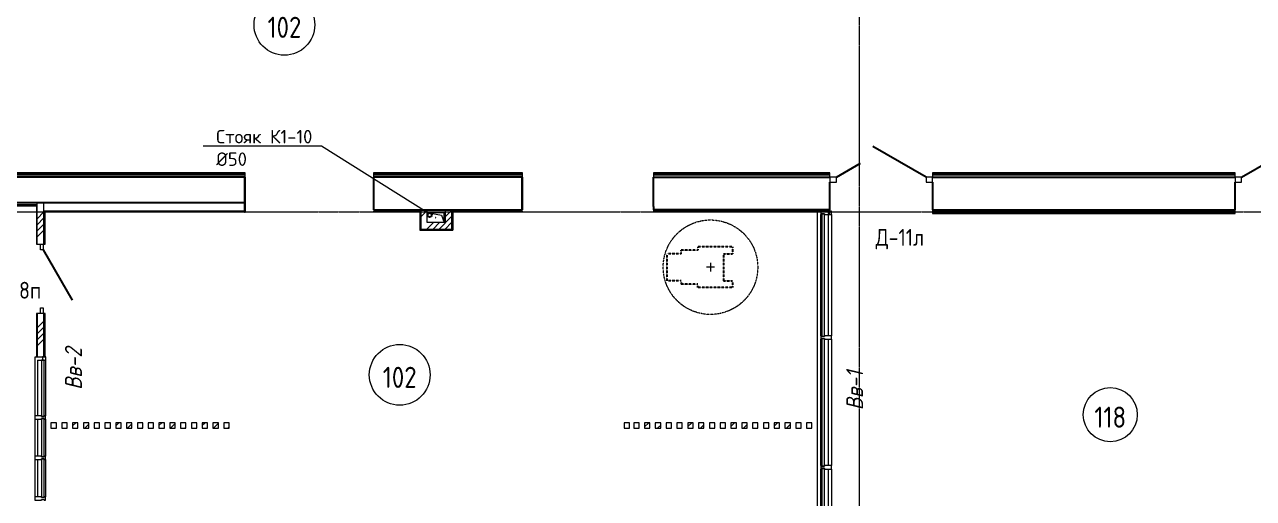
# Model space of a CAD drawing. Header units: millimetres. Extents: x -10178924 to 11692288, y -947381 to 58396.
# Drawn here: x 18186 to 36385, y -87819 to -80801 of the extents above; entities that cross this region are included whole.
import ezdxf
from ezdxf import colors
from ezdxf.entities.mleader import LeaderData, LeaderLine
from ezdxf.math import Vec2, Vec3

# ---------------------------------------------------------------- set-up
doc = ezdxf.new("R2010")
doc.units = ezdxf.units.MM
doc.linetypes.add('200_ШТРИХ__ш1_п0_6_', pattern=[1.6, 1, -0.6])
doc.linetypes.add('ADSK_Линия сетки', pattern=[25, 20, -2.5, 0, -2.5])
for name, color, linetype, lineweight in [('!К1', 32, 'Continuous', 30), ('Аннотация', 7, 'Continuous', 18), ('Витраж', 7, 'Continuous', 9), ('Выноски ВК', 7, 'Continuous', 0), ('Двери', 7, 'Continuous', 9), ('Марки', 7, 'Continuous', 20), ('Марки дверей', 7, 'Continuous', 20), ('Мебель', 7, 'Continuous', 18), ('Обобщенные модели', 7, 'Continuous', 18), ('Ограждение', 7, 'Continuous', 9), ('Оси', 253, 'Continuous', 9), ('Панели витража', 7, 'Continuous', 9), ('Перекрытие', 7, 'Continuous', 18), ('Стены внутренние', 7, 'Continuous', 18), ('Стены несущие', 7, 'Continuous', 30), ('Стены отделка', 7, 'Continuous', 30), ('Стены штриховка', 7, 'Continuous', 9), ('ШТРИХОВКА', 252, 'Continuous', 15)]:
    doc.layers.add(name, color=color, linetype=linetype, lineweight=lineweight)
doc.layers.add('Линии', color=7, linetype='Continuous', lineweight=9, true_color=0x00a600)
doc.styles.add('GOST Common', font='GOST_Common.ttf', dxfattribs={"width": 0.9, "height": 350})
doc.styles.add('GOST Common_2', font='GOST_Common.ttf', dxfattribs={"width": 0.9, "height": 250})
doc.styles.add('GOST Common_B_I', font='', dxfattribs={"width": 0.9, "height": 250})
doc.styles.add('PDF ISOCPEUR', font='isocpeur.ttf')
doc.styles.get('GOST Common_B_I').set_extended_font_data('GOST Common', italic=True, bold=True)
pattern_1 = [(45, (-32053.86, -66750), (-269.4077, 269.4077), []), (45, (-31964.06, -66750), (-269.4077, 269.4077), []), (45, (-31874.26, -66750), (-269.4077, 269.4077), []), (45, (-31784.46, -66750), (-269.4077, 269.4077), [])]
pattern_2 = [(0, (0, -66749.99), (406.4, 101.6), [33.528, -271.272, 33.528, -271.272, -1625.6]), (0, (0, -66749.99), (406.4, 101.6), [-609.6, 33.528, -576.072, 33.528, -271.272, -711.2]), (0, (0, -66749.99), (406.4, 101.6), [-1524, 33.528, -169.672, 33.528, -474.472]), (120, (152.4, -66699.19), (-291.18818, 301.15272), [33.528, -271.272, 33.528, -271.272, -1625.6]), (120, (152.4, -66699.19), (-291.18818, 301.15272), [-609.6, 33.528, -576.072, 33.528, -271.272, -711.2]), (120, (152.4, -66699.19), (-291.18818, 301.15272), [-1524, 33.528, -169.672, 33.528, -474.472]), (240, (203.2, -66495.99), (-115.21182, -402.75272), [33.528, -271.272, 33.528, -271.272, -1625.6]), (240, (203.2, -66495.99), (-115.21182, -402.75272), [-609.6, 33.528, -576.072, 33.528, -271.272, -711.2]), (240, (203.2, -66495.99), (-115.21182, -402.75272), [-1524, 33.528, -169.672, 33.528, -474.472])]

# ---------------------------------------------------------------- blocks, each defined once
blk = doc.blocks.new('оси')
at = {"layer": 'Оси', "linetype": 'ADSK_Линия сетки'}
for p, q in [((37050, -2196), (37050, 46378)), ((-3614, 10450), (62615, 10450))]:
    blk.add_line(p, q, dxfattribs=at)
blk = doc.blocks.new('АС_Дверь_Однопольная_Алюминиевая - 1030х2200 алюм ост с мат_плёнкой Д18п-6540827-План 1-го этажа')
at = {"layer": 'Двери'}
for p, q in [((-390, -5), (-303, -5)), ((-390, -45), (-390, -5)), ((-303, -45), (-390, -45)), ((-303, -5), (-303, -45)), ((553, -5), (640, -5)), ((553, -45), (553, -5)), ((640, -45), (553, -45)), ((640, -5), (640, -45))]:
    blk.add_line(p, q, dxfattribs=at)
at = {"layer": 'Двери', "lineweight": 30}
blk.add_line((553, -45), (-188, -473), dxfattribs=at)
blk = doc.blocks.new('Дверь-Alumark_двупольная с глухим окном_S70 - 1600х2100 алюм ост Д-20л-5430551-План 1-го этажа')
at = {"layer": 'Двери', "lineweight": 30}
for p, q in [((830, 240), (38, 697)), ((-580, 240), (-151, 487))]:
    blk.add_line(p, q, dxfattribs=at)
at = {"layer": 'Двери'}
for p, q in [((-675, 240), (-675, 170)), ((-580, 240), (-675, 240)), ((-580, 170), (-580, 240)), ((830, 240), (830, 170)), ((925, 240), (830, 240)), ((925, 170), (925, 240)), ((-675, 170), (-580, 170)), ((830, 170), (925, 170))]:
    blk.add_line(p, q, dxfattribs=at)
blk = doc.blocks.new('Дверь-Alumark_двупольная с глухим окном_S70 - 1520х2200 алюм ост Д-11л-3421825-План 1-го этажа')
at = {"layer": 'Двери', "lineweight": 30}
for p, q in [((790, 240), (-2, 697)), ((-540, 240), (-181, 447))]:
    blk.add_line(p, q, dxfattribs=at)
at = {"layer": 'Двери'}
for p, q in [((-635, 240), (-635, 170)), ((-540, 240), (-635, 240)), ((-540, 170), (-540, 240)), ((790, 240), (790, 170)), ((885, 240), (790, 240)), ((885, 170), (885, 240)), ((-635, 170), (-540, 170)), ((790, 170), (885, 170))]:
    blk.add_line(p, q, dxfattribs=at)
blk = doc.blocks.new('Системная панель - Стекло - 40мм-6487991-План 1-го этажа')
at = {"layer": 'Панели витража', "lineweight": 18}
for p, q in [((907.5, 40), (-907.5, 40)), ((-907.5, 40), (-907.5, 0)), ((-907.5, 0), (907.5, 0)), ((907.5, 0), (907.5, 40))]:
    blk.add_line(p, q, dxfattribs=at)
blk = doc.blocks.new('Системная панель - Стекло - 40мм-6487996-План 1-го этажа')
at = {"layer": 'Панели витража', "lineweight": 18}
for p, q in [((947.5, 40), (-947.5, 40)), ((-947.5, 40), (-947.5, 0)), ((-947.5, 0), (947.5, 0)), ((947.5, 0), (947.5, 40))]:
    blk.add_line(p, q, dxfattribs=at)
blk = doc.blocks.new('Прямоугольный импост - Импост структурный с накладкой - 100мм-6487985-План 1-го этажа')
at = {"layer": 'Витраж'}
for p, q in [((29977, 6459), (29977, 8254)), ((30094, 6459), (30094, 8254))]:
    blk.add_line(p, q, dxfattribs=at)
blk = doc.blocks.new('Прямоугольный импост - Импост структурный с накладкой - 100мм-6487995-План 1-го этажа')
at = {"layer": 'Витраж'}
for p, q in [((29977, 4534), (29977, 6409)), ((30094, 4534), (30094, 6409))]:
    blk.add_line(p, q, dxfattribs=at)
blk = doc.blocks.new('Прямоугольный импост - Импост структурный с накладкой - 160мм-687480-План 1-го этажа')
at = {"layer": 'Витраж', "lineweight": 18}
for p, q in [((0, 17), (-50, 17)), ((-50, 17), (-50, 0)), ((-50, 0), (-40, 0)), ((-40, 0), (-40, -40)), ((-10, -40), (-10, 0)), ((-10, 0), (0, 0)), ((0, 0), (0, 17)), ((-40, -40), (-50, -40)), ((-50, -40), (-50, -140)), ((-50, -140), (0, -140)), ((0, -40), (-10, -40)), ((0, -140), (0, -40))]:
    blk.add_line(p, q, dxfattribs=at)
blk = doc.blocks.new('Прямоугольный импост - Импост структурный с накладкой - 160мм-687471-План 1-го этажа')
at = {"layer": 'Витраж', "lineweight": 18}
for p, q in [((-25, 0), (-25, 17)), ((-25, 17), (25, 17)), ((-15, 0), (-25, 0)), ((-15, -40), (-15, 0)), ((25, 0), (15, 0)), ((15, 0), (15, -40)), ((25, 17), (25, 0)), ((-25, -140), (-25, -40)), ((-25, -40), (-15, -40)), ((25, -140), (-25, -140)), ((15, -40), (25, -40)), ((25, -40), (25, -140))]:
    blk.add_line(p, q, dxfattribs=at)
blk = doc.blocks.new('Ограждение_куообразное - Ограждение_куообразное-1750661-План 1-го этажа')
at = {"layer": 'Ограждение'}
h = blk.add_hatch(dxfattribs=at)
h.set_pattern_fill('FP_23', color=256, style=0, pattern_type=2)
h.set_pattern_definition([(45, (0, 0), (-106.066, 106.066), [])])
h.paths.add_polyline_path([(18576, 5090), (18656, 5090), (18656, 5170), (18576, 5170)])
h.paths.add_polyline_path([(28247, 5090), (28247, 5170), (28167, 5170), (28167, 5090)])
h.paths.add_polyline_path([(19056, 5090), (19136, 5090), (19136, 5170), (19056, 5170)])
h.paths.add_polyline_path([(19536, 5090), (19616, 5090), (19616, 5170), (19536, 5170)])
h.paths.add_polyline_path([(28727, 5090), (28727, 5170), (28647, 5170), (28647, 5090)])
h.paths.add_polyline_path([(18816, 5090), (18816, 5170), (18736, 5170), (18736, 5090)])
h.paths.add_polyline_path([(28842, 5090), (28887, 5090), (28887, 5170), (28807, 5170), (28807, 5090)])
h.paths.add_polyline_path([(28407, 5090), (28407, 5170), (28327, 5170), (28327, 5090)])
h.paths.add_polyline_path([(18976, 5090), (18976, 5170), (18896, 5170), (18896, 5090)])
h.paths.add_polyline_path([(19376, 5090), (19456, 5090), (19456, 5170), (19376, 5170)])
h.paths.add_polyline_path([(28567, 5090), (28567, 5170), (28487, 5170), (28487, 5090)])
h.paths.add_polyline_path([(29447, 5090), (29527, 5090), (29527, 5170), (29447, 5170)])
h.paths.add_polyline_path([(19216, 5090), (19296, 5090), (19296, 5170), (19216, 5170)])
h.paths.add_polyline_path([(29607, 5090), (29687, 5090), (29687, 5170), (29607, 5170)])
h.paths.add_polyline_path([(29847, 5090), (29847, 5170), (29767, 5170), (29767, 5090)])
h.paths.add_polyline_path([(20336, 5090), (20416, 5090), (20416, 5170), (20336, 5170)])
h.paths.add_polyline_path([(29207, 5090), (29207, 5170), (29127, 5170), (29127, 5090)])
h.paths.add_polyline_path([(20496, 5090), (20576, 5090), (20576, 5170), (20496, 5170)])
h.paths.add_polyline_path([(20656, 5090), (20736, 5090), (20736, 5170), (20656, 5170)])
h.paths.add_polyline_path([(29367, 5090), (29367, 5170), (29287, 5170), (29287, 5090)])
h.paths.add_polyline_path([(20976, 5090), (21056, 5090), (21056, 5170), (20976, 5170)])
h.paths.add_polyline_path([(29047, 5090), (29047, 5170), (28967, 5170), (28967, 5090)])
h.paths.add_polyline_path([(20816, 5090), (20896, 5090), (20896, 5170), (20816, 5170)])
h.paths.add_polyline_path([(27367, 5090), (27447, 5090), (27447, 5170), (27367, 5170)])
h.paths.add_polyline_path([(21136, 5090), (21216, 5090), (21216, 5170), (21136, 5170)])
h.paths.add_polyline_path([(27767, 5090), (27767, 5170), (27687, 5170), (27687, 5090)])
h.paths.add_polyline_path([(19856, 5090), (19936, 5090), (19936, 5170), (19856, 5170)])
h.paths.add_polyline_path([(27927, 5090), (27927, 5170), (27847, 5170), (27847, 5090)])
h.paths.add_polyline_path([(19696, 5090), (19776, 5090), (19776, 5170), (19696, 5170)])
h.paths.add_polyline_path([(28087, 5090), (28087, 5170), (28007, 5170), (28007, 5090)])
h.paths.add_polyline_path([(20176, 5090), (20256, 5090), (20256, 5170), (20176, 5170)])
h.paths.add_polyline_path([(27607, 5090), (27607, 5170), (27527, 5170), (27527, 5090)])
h.paths.add_polyline_path([(27147, 5090), (27147, 5170), (27067, 5170), (27067, 5090), (27126, 5090)])
h.paths.add_polyline_path([(20016, 5090), (20096, 5090), (20096, 5170), (20016, 5170)])
h.paths.add_polyline_path([(27287, 5090), (27287, 5170), (27207, 5170), (27207, 5090)])
at = {"layer": 'Ограждение', "lineweight": 18}
for p, q in [((18656, 5170), (18576, 5170)), ((18576, 5170), (18576, 5090)), ((18656, 5090), (18656, 5170)), ((18816, 5170), (18736, 5170)), ((18736, 5170), (18736, 5090)), ((18816, 5090), (18816, 5170)), ((18976, 5170), (18896, 5170)), ((18896, 5170), (18896, 5090)), ((18976, 5090), (18976, 5170)), ((19136, 5170), (19056, 5170)), ((19056, 5170), (19056, 5090)), ((19136, 5090), (19136, 5170)), ((19296, 5170), (19216, 5170)), ((19216, 5170), (19216, 5090)), ((19296, 5090), (19296, 5170)), ((19456, 5170), (19376, 5170)), ((19376, 5170), (19376, 5090)), ((19456, 5090), (19456, 5170)), ((19616, 5170), (19536, 5170)), ((19536, 5170), (19536, 5090)), ((19616, 5090), (19616, 5170)), ((19776, 5170), (19696, 5170)), ((19696, 5170), (19696, 5090)), ((19776, 5090), (19776, 5170)), ((19936, 5170), (19856, 5170)), ((19856, 5170), (19856, 5090)), ((19936, 5090), (19936, 5170)), ((20096, 5170), (20016, 5170)), ((20016, 5170), (20016, 5090)), ((20096, 5090), (20096, 5170)), ((20256, 5170), (20176, 5170)), ((20176, 5170), (20176, 5090)), ((20256, 5090), (20256, 5170)), ((20416, 5170), (20336, 5170)), ((20336, 5170), (20336, 5090)), ((20416, 5090), (20416, 5170)), ((20576, 5170), (20496, 5170)), ((20496, 5170), (20496, 5090)), ((20576, 5090), (20576, 5170)), ((20736, 5170), (20656, 5170)), ((20656, 5170), (20656, 5090)), ((20736, 5090), (20736, 5170)), ((20896, 5170), (20816, 5170)), ((20816, 5170), (20816, 5090)), ((20896, 5090), (20896, 5170)), ((21056, 5170), (20976, 5170)), ((20976, 5170), (20976, 5090)), ((21056, 5090), (21056, 5170)), ((21216, 5170), (21136, 5170)), ((21136, 5170), (21136, 5090)), ((21216, 5090), (21216, 5170)), ((27147, 5170), (27067, 5170)), ((27067, 5170), (27067, 5090)), ((27147, 5090), (27147, 5170)), ((27287, 5170), (27207, 5170)), ((27207, 5170), (27207, 5090)), ((27287, 5090), (27287, 5170)), ((27447, 5170), (27367, 5170)), ((27367, 5170), (27367, 5090)), ((27447, 5090), (27447, 5170)), ((27607, 5170), (27527, 5170)), ((27527, 5170), (27527, 5090)), ((27607, 5090), (27607, 5170)), ((27767, 5170), (27687, 5170)), ((27687, 5170), (27687, 5090)), ((27767, 5090), (27767, 5170)), ((27927, 5170), (27847, 5170)), ((27847, 5170), (27847, 5090)), ((27927, 5090), (27927, 5170)), ((28087, 5170), (28007, 5170)), ((28007, 5170), (28007, 5090)), ((28087, 5090), (28087, 5170)), ((28247, 5170), (28167, 5170)), ((28167, 5170), (28167, 5090)), ((28247, 5090), (28247, 5170)), ((28407, 5170), (28327, 5170)), ((28327, 5170), (28327, 5090)), ((28407, 5090), (28407, 5170)), ((28567, 5170), (28487, 5170)), ((28487, 5170), (28487, 5090)), ((28567, 5090), (28567, 5170)), ((28727, 5170), (28647, 5170)), ((28647, 5170), (28647, 5090)), ((28727, 5090), (28727, 5170)), ((28887, 5170), (28807, 5170)), ((28807, 5170), (28807, 5090)), ((28887, 5090), (28887, 5170)), ((29047, 5170), (28967, 5170)), ((28967, 5170), (28967, 5090)), ((29047, 5090), (29047, 5170)), ((29207, 5170), (29127, 5170)), ((29127, 5170), (29127, 5090)), ((29207, 5090), (29207, 5170)), ((29367, 5170), (29287, 5170)), ((29287, 5170), (29287, 5090)), ((29367, 5090), (29367, 5170)), ((29527, 5170), (29447, 5170)), ((29447, 5170), (29447, 5090)), ((29527, 5090), (29527, 5170)), ((29687, 5170), (29607, 5170)), ((29607, 5170), (29607, 5090)), ((29687, 5090), (29687, 5170)), ((29847, 5170), (29767, 5170)), ((29767, 5170), (29767, 5090)), ((29847, 5090), (29847, 5170)), ((18576, 5090), (18656, 5090)), ((18736, 5090), (18816, 5090)), ((18896, 5090), (18976, 5090)), ((19056, 5090), (19136, 5090)), ((19216, 5090), (19296, 5090)), ((19376, 5090), (19456, 5090)), ((19536, 5090), (19616, 5090)), ((19696, 5090), (19776, 5090)), ((19856, 5090), (19936, 5090)), ((20016, 5090), (20096, 5090)), ((20176, 5090), (20256, 5090)), ((20336, 5090), (20416, 5090)), ((20496, 5090), (20576, 5090)), ((20656, 5090), (20736, 5090)), ((20816, 5090), (20896, 5090)), ((20976, 5090), (21056, 5090)), ((21136, 5090), (21216, 5090)), ((27067, 5090), (27147, 5090)), ((27207, 5090), (27287, 5090)), ((27367, 5090), (27447, 5090)), ((27527, 5090), (27607, 5090)), ((27687, 5090), (27767, 5090)), ((27847, 5090), (27927, 5090)), ((28007, 5090), (28087, 5090)), ((28167, 5090), (28247, 5090)), ((28327, 5090), (28407, 5090)), ((28487, 5090), (28567, 5090)), ((28647, 5090), (28727, 5090)), ((28807, 5090), (28887, 5090)), ((28967, 5090), (29047, 5090)), ((29127, 5090), (29207, 5090)), ((29287, 5090), (29367, 5090)), ((29447, 5090), (29527, 5090)), ((29607, 5090), (29687, 5090)), ((29767, 5090), (29847, 5090))]:
    blk.add_line(p, q, dxfattribs=at)
blk = doc.blocks.new('GM_Отверстие прямоугольное _в плите_ - Отверстие-V28-План 1-го этажа')
at = {"layer": 'Обобщенные модели'}
for p, q in [((-75, -125), (-75, 125)), ((-75, 125), (75, 125)), ((75, 125), (-75, 125)), ((-75, 125), (-75, -125)), ((-75, -125), (-37.5, 87.5)), ((-37.5, 87.5), (75, 125))]:
    blk.add_line(p, q, dxfattribs=at)
for start, end in [(360, 180), (180, 360), (60, 165), (300, 360), (195, 270)]:
    blk.add_arc((0, 0), 2.5, start, end, dxfattribs=at)
blk = doc.blocks.new('FRT_2D_Символ _разворот МГН_1 - D1_4_Символ доступности разворота МГН _360__-V38-План 1-го этажа')
at = {"layer": 'Мебель', "color": 98, "linetype": '200_ШТРИХ__ш1_п0_6_', "lineweight": 30, "true_color": 0x004000}
for p, q in [((-300, 325), (-300, -186)), ((-300, 325), (-200, 325)), ((-200, 195), (-200, 325)), ((-200, 195), (200, 195)), ((200, 325), (300, 325)), ((200, 195), (200, 325)), ((300, 325), (300, -186)), ((-300, -186), (-250, -186)), ((-250, -186), (-250, -436)), ((300, -186), (250, -186)), ((250, -186), (250, -436)), ((-200, -436), (-250, -436)), ((-200, -436), (-200, -646)), ((200, -436), (250, -436)), ((200, -436), (200, -646)), ((-200, -646), (200, -646))]:
    blk.add_line(p, q, dxfattribs=at)
at = {"layer": 'Мебель'}
for p, q in [((-65, 0), (65, 0)), ((0, 60), (0, -60))]:
    blk.add_line(p, q, dxfattribs=at)
at = {"layer": 'Мебель', "color": 1, "linetype": '200_ШТРИХ__ш1_п0_6_', "lineweight": 9, "true_color": 0xff0000}
blk.add_circle((0, 0), 700, dxfattribs=at)
blk = doc.blocks.new('Системная панель - Стекло - 40мм-6103833-План 1-го этажа')
at = {"layer": 'Панели витража', "lineweight": 18}
for p, q in [((417.5, 0), (-417.5, 0)), ((-417.5, 0), (-417.5, -40)), ((417.5, -40), (417.5, 0)), ((-417.5, -40), (417.5, -40))]:
    blk.add_line(p, q, dxfattribs=at)
blk = doc.blocks.new('Системная панель - Стекло - 40мм-6103834-План 1-го этажа')
at = {"layer": 'Панели витража', "lineweight": 18}
for p, q in [((285, 0), (-285, 0)), ((-285, 0), (-285, -40)), ((285, -40), (285, 0)), ((-285, -40), (285, -40))]:
    blk.add_line(p, q, dxfattribs=at)
blk = doc.blocks.new('Прямоугольный импост - Импост структурный с накладкой - 100мм-2491569-План 1-го этажа')
at = {"layer": 'Витраж'}
for p, q in [((18376, 6098), (18436, 6098)), ((18376, 6098), (18376, 5273)), ((18493, 6098), (18493, 5273))]:
    blk.add_line(p, q, dxfattribs=at)
blk = doc.blocks.new('Прямоугольный импост - Импост структурный с накладкой - 100мм-4856147-План 1-го этажа')
at = {"layer": 'Витраж'}
for p, q in [((18376, 5223), (18376, 4673)), ((18493, 5223), (18493, 4673))]:
    blk.add_line(p, q, dxfattribs=at)
blk = doc.blocks.new('Прямоугольный импост - Импост структурный с накладкой - 160мм-6103829-План 1-го этажа')
at = {"layer": 'Витраж', "lineweight": 18}
for p, q in [((-25, 40), (-25, 140)), ((-25, 140), (25, 140)), ((-15, 40), (-25, 40)), ((-25, -17), (-25, 0)), ((-25, 0), (-15, 0)), ((-15, 0), (-15, 40)), ((15, 40), (15, 0)), ((25, 40), (15, 40)), ((15, 0), (25, 0)), ((25, 140), (25, 40)), ((25, 0), (25, -17)), ((25, -17), (-25, -17))]:
    blk.add_line(p, q, dxfattribs=at)
blk = doc.blocks.new('Прямоугольный импост - 50х50 мм-6103839-План 1-го этажа')
at = {"layer": 'Витраж', "lineweight": 18}
for p, q in [((0, 25), (-50, 25)), ((-50, 25), (-50, -25)), ((0, -25), (0, 25)), ((-50, -25), (0, -25))]:
    blk.add_line(p, q, dxfattribs=at)
blk = doc.blocks.new('Прямоугольный импост - Импост структурный с накладкой - 160мм-6103831-План 1-го этажа')
at = {"layer": 'Витраж', "lineweight": 18}
for p, q in [((-25, 40), (-25, 140)), ((-25, 140), (25, 140)), ((-15, 40), (-25, 40)), ((-25, -17), (-25, 0)), ((-25, 0), (-15, 0)), ((-15, 0), (-15, 40)), ((15, 40), (15, 0)), ((25, 40), (15, 40)), ((15, 0), (25, 0)), ((25, 140), (25, 40)), ((25, 0), (25, -17)), ((25, -17), (-25, -17))]:
    blk.add_line(p, q, dxfattribs=at)
blk = doc.blocks.new('1 этаж')
at = {"layer": 'Стены внутренние', "lineweight": 9}
h = blk.add_hatch(dxfattribs=at)
h.set_pattern_fill('FP_12', color=256, style=0, pattern_type=2)
h.set_pattern_definition(pattern_2)
h.paths.add_polyline_path([(38909, -57915), (38909, -57900), (37714, -57900), (37714, -57915), (38653, -57915)])
h.paths.add_polyline_path([(32319, -57915), (36114, -57915), (36114, -57900), (31634, -57900), (31634, -57915)])
h.paths.add_polyline_path([(39939, -57915), (40066, -57915), (40066, -57900), (39939, -57900)])
h.paths.add_polyline_path([(13319, -57915), (13643, -57915), (13643, -57900), (9946, -57900), (9946, -57915), (11208, -57915)])
h.paths.add_polyline_path([(15243, -57915), (21455, -57915), (21455, -57900), (15243, -57900)])
h.paths.add_polyline_path([(8343, -57915), (8346, -57915), (8346, -57900), (7564, -57900), (7564, -57915), (8041, -57915)])
h.paths.add_polyline_path([(24930, -57915), (25558, -57915), (25558, -57900), (23355, -57900), (23355, -57915), (24819, -57915)])
h.paths.add_polyline_path([(30114, -57915), (30114, -57900), (27498, -57900), (27498, -57915), (29680, -57915)])
h = blk.add_hatch(dxfattribs=at)
h.set_pattern_fill('ANSI34', color=256, scale=20, style=0)
h.set_pattern_definition(pattern_1)
h.paths.add_polyline_path([(24150, -58425), (24050, -58425), (24050, -58717), (24150, -58717)])
h = blk.add_hatch(dxfattribs=at)
h.set_pattern_fill('ANSI34', color=256, scale=20, style=0)
h.set_pattern_definition(pattern_1)
h.paths.add_polyline_path([(24515, -58717), (24515, -58425), (24415, -58425), (24415, -58617), (24150, -58617), (24150, -58717)])
h = blk.add_hatch(dxfattribs=at)
h.set_pattern_fill('FP_8', color=256, style=0, pattern_type=2)
h.set_pattern_definition([(45, (0, -66750), (-106.066, 106.066), []), (135, (0, -66750), (-106.066, -106.066), [])])
h.paths.add_polyline_path([(30034, -64152), (30109, -64152), (30109, -64111), (30009, -64112), (30009, -64152)])
h.paths.add_polyline_path([(30085, -58446), (30085, -58445), (30109, -58445), (30109, -58425), (30009, -58425), (30009, -58446), (30034, -58446)])
h = blk.add_hatch(dxfattribs=at)
h.set_pattern_fill('FP_12', color=256, style=0, pattern_type=2)
h.set_pattern_definition(pattern_2)
h.paths.add_polyline_path([(36114, -58460), (36114, -58445), (31634, -58445), (31634, -58460), (36112, -58460)])
h.paths.add_polyline_path([(37742, -58460), (38061, -58460), (38061, -58445), (37714, -58445), (37714, -58460), (37737, -58460)])
at = {"layer": 'Стены штриховка'}
h = blk.add_hatch(dxfattribs=at)
h.set_pattern_fill('ANSI34', color=256, scale=20)
h.set_pattern_definition(pattern_1)
h.paths.add_polyline_path([(18472, -58325), (18372, -58325), (18372, -58935), (18472, -58935)])
h.paths.add_polyline_path([(18472, -59965), (18372, -59965), (18372, -60602), (18472, -60602)])
h.paths.add_polyline_path([(18492, -63602), (18372, -63602), (18372, -64272), (18472, -64272), (18472, -64103), (18492, -64103)])
at = {"layer": 'Линии', "color": 7}
for centre, radius in [((22034, -55687), 450), ((23741, -60871), 450), ((34265, -61461), 400)]:
    blk.add_circle(centre, radius, dxfattribs=at)
at = {"layer": 'Перекрытие'}
for p, q in [((25558, -57945), (25558, -58425)), ((25558, -58425), (25555, -58425)), ((29927, -64092), (29927, -58457)), ((30134, -58496), (30134, -60291)), ((30134, -60341), (30134, -62216)), ((18342, -61477), (18342, -60602)), ((18342, -62077), (18342, -61527)), ((18342, -62677), (18342, -62127)), ((30134, -62266), (30134, -64061))]:
    blk.add_line(p, q, dxfattribs=at)
at = {"layer": 'Стены несущие'}
for p, q in [((21455, -57945), (15243, -57945)), ((21455, -58455), (21455, -57945)), ((23355, -57945), (23355, -58425)), ((25555, -57945), (23355, -57945)), ((25555, -58425), (25555, -57945)), ((27495, -57945), (30114, -57945)), ((27495, -57945), (27495, -58380)), ((30114, -58425), (30114, -58015)), ((31634, -57945), (36114, -57945)), ((31634, -58015), (31634, -58425)), ((36114, -58425), (36114, -58015)), ((21445, -58325), (15243, -58325)), ((21445, -58325), (21445, -58455)), ((27495, -58380), (27498, -58380)), ((27498, -58380), (27498, -58425)), ((21445, -58455), (21455, -58455)), ((23355, -58425), (25555, -58425)), ((24050, -58425), (24050, -58717)), ((24515, -58425), (24515, -58717)), ((30114, -58425), (27498, -58425)), ((31634, -58425), (36114, -58425)), ((24050, -58717), (24515, -58717))]:
    blk.add_line(p, q, dxfattribs=at)
at = {"layer": 'Стены отделка', "lineweight": 9}
for p, q in [((21455, -57880), (15243, -57880)), ((21455, -57945), (21455, -57880)), ((21455, -57945), (21455, -57945)), ((23355, -57880), (23355, -57945)), ((25558, -57880), (23355, -57880)), ((25555, -57945), (25558, -57945)), ((25558, -57945), (25558, -57880)), ((27498, -57880), (27498, -57945)), ((30114, -57880), (27498, -57880)), ((30114, -57945), (30114, -57880)), ((31634, -57880), (31634, -57945)), ((36114, -57880), (31634, -57880)), ((36114, -57945), (36114, -57880)), ((18372, -58355), (15442, -58355)), ((15593, -58367), (18360, -58367)), ((18360, -58367), (18360, -58935)), ((18472, -58445), (18472, -58325)), ((21455, -58445), (18481, -58445)), ((18492, -58935), (18492, -58457)), ((18492, -58457), (21455, -58457)), ((21455, -58457), (21455, -58455)), ((24050, -58445), (23355, -58445)), ((23355, -58445), (23355, -58457)), ((23355, -58457), (24038, -58457)), ((24038, -58457), (24038, -58727)), ((24150, -58617), (24150, -58425)), ((24415, -58425), (24415, -58617)), ((25558, -58445), (24515, -58445)), ((24527, -58457), (25558, -58457)), ((24527, -58457), (24527, -58729)), ((25558, -58457), (25558, -58445)), ((27498, -58425), (27498, -58457)), ((27498, -58457), (29929, -58457)), ((29929, -58445), (29984, -58445)), ((29929, -58457), (29929, -58445)), ((29984, -58445), (29984, -58446)), ((29984, -58446), (30134, -58446)), ((30085, -58445), (30085, -58480)), ((30085, -58480), (30114, -58480)), ((30114, -58480), (30114, -58425)), ((30134, -58445), (30114, -58445)), ((30134, -58446), (30134, -58445)), ((31634, -58425), (31634, -58480)), ((31634, -58480), (36114, -58480)), ((36114, -58480), (36114, -58425)), ((24040, -58729), (24527, -58729)), ((24415, -58617), (24150, -58617)), ((18360, -58935), (18422, -58935)), ((18462, -58935), (18492, -58935)), ((18422, -59965), (18360, -59965)), ((18360, -59965), (18360, -60602)), ((18492, -59965), (18462, -59965)), ((18492, -60602), (18492, -59965)), ((18342, -60602), (18492, -60602))]:
    blk.add_line(p, q, dxfattribs=at)
at = {"layer": 'Стены штриховка'}
for p, q in [((21455, -57891), (15243, -57891)), ((21455, -57900), (15243, -57900)), ((21455, -57915), (15243, -57915)), ((21445, -58325), (21445, -57945)), ((25558, -57891), (23355, -57891)), ((25558, -57900), (23355, -57900)), ((25558, -57915), (23355, -57915)), ((30114, -57891), (27498, -57891)), ((30114, -57900), (27498, -57900)), ((30114, -57915), (27498, -57915)), ((36114, -57891), (31634, -57891)), ((36114, -57900), (31634, -57900)), ((36114, -57915), (31634, -57915)), ((15591, -58365), (18362, -58365)), ((18362, -58355), (18362, -58935)), ((18372, -58935), (18372, -58325)), ((18472, -58935), (18472, -58445)), ((18481, -58935), (18481, -58445)), ((18481, -58455), (21445, -58455)), ((23355, -58455), (24040, -58455)), ((24040, -58455), (24040, -58727)), ((24525, -58455), (25558, -58455)), ((24525, -58455), (24525, -58727)), ((27498, -58445), (29929, -58445)), ((27498, -58455), (29929, -58455)), ((29984, -58445), (29984, -58425)), ((30009, -58446), (30009, -58425)), ((30114, -58445), (30085, -58445)), ((30085, -58460), (30114, -58460)), ((30085, -58469), (30114, -58469)), ((30109, -58446), (30109, -58425)), ((31634, -58445), (36114, -58445)), ((31634, -58460), (36114, -58460)), ((31634, -58469), (36114, -58469)), ((24038, -58727), (24038, -58729)), ((24038, -58729), (24040, -58729)), ((24040, -58727), (24525, -58727)), ((24050, -58717), (24050, -58715)), ((24052, -58717), (24050, -58717)), ((18362, -59965), (18362, -60602)), ((18372, -59965), (18372, -60602)), ((18472, -60602), (18472, -59965)), ((18481, -60602), (18481, -59965))]:
    blk.add_line(p, q, dxfattribs=at)
blk.add_blockref('оси', (-6500, -68905))
at = {"layer": 'Витраж', "rotation": 90}
for name, p in [('Прямоугольный импост - Импост структурный с накладкой - 160мм-687480-План 1-го этажа', (29994, -58446)), ('Прямоугольный импост - 50х50 мм-6103839-План 1-го этажа', (18476, -60602))]:
    blk.add_blockref(name, p, dxfattribs=at)
at = {"layer": 'Витраж'}
for name, p in [('Прямоугольный импост - Импост структурный с накладкой - 100мм-6487985-План 1-го этажа', (0, -66750)), ('Прямоугольный импост - Импост структурный с накладкой - 100мм-6487995-План 1-го этажа', (0, -66750)), ('Прямоугольный импост - Импост структурный с накладкой - 100мм-2491569-План 1-го этажа', (0, -66750)), ('Прямоугольный импост - Импост структурный с накладкой - 100мм-4856147-План 1-го этажа', (0, -66750)), ('Прямоугольный импост - Импост структурный с накладкой - 100мм-4856147-План 1-го этажа', (0, -67350)), ('Прямоугольный импост - Импост структурный с накладкой - 100мм-6487985-План 1-го этажа', (0, -70520))]:
    blk.add_blockref(name, p, dxfattribs=at)
at = {"layer": 'Витраж', "extrusion": (0, 0, -1), "rotation": 270}
for name, p in [('Прямоугольный импост - Импост структурный с накладкой - 160мм-687471-План 1-го этажа', (-29994, -60316)), ('Прямоугольный импост - Импост структурный с накладкой - 160мм-6103829-План 1-го этажа', (-18476, -61502)), ('Прямоугольный импост - Импост структурный с накладкой - 160мм-6103831-План 1-го этажа', (-18476, -62102)), ('Прямоугольный импост - Импост структурный с накладкой - 160мм-687471-План 1-го этажа', (-29994, -62241)), ('Прямоугольный импост - Импост структурный с накладкой - 160мм-6103829-План 1-го этажа', (-18476, -62702))]:
    blk.add_blockref(name, p, dxfattribs=at)
at = {"layer": 'Двери'}
for name, p in [('Дверь-Alumark_двупольная с глухим окном_S70 - 1520х2200 алюм ост Д-11л-3421825-План 1-го этажа', (30749, -58185)), ('Дверь-Alumark_двупольная с глухим окном_S70 - 1600х2100 алюм ост Д-20л-5430551-План 1-го этажа', (36789, -58185))]:
    blk.add_blockref(name, p, dxfattribs=at)
at = {"layer": 'Двери', "rotation": 90}
blk.add_blockref('АС_Дверь_Однопольная_Алюминиевая - 1030х2200 алюм ост с мат_плёнкой Д18п-6540827-План 1-го этажа', (18418, -59575), dxfattribs=at)
at = {"layer": 'Мебель', "color": 1, "true_color": 0xff0000, "rotation": 270}
blk.add_blockref('FRT_2D_Символ _разворот МГН_1 - D1_4_Символ доступности разворота МГН _360__-V38-План 1-го этажа', (28344, -59277), dxfattribs=at)
at = {"layer": 'Обобщенные модели', "rotation": 270}
blk.add_blockref('GM_Отверстие прямоугольное _в плите_ - Отверстие-V28-План 1-го этажа', (24275, -58542), dxfattribs=at)
at = {"layer": 'Ограждение'}
blk.add_blockref('Ограждение_куообразное - Ограждение_куообразное-1750661-План 1-го этажа', (0, -66750), dxfattribs=at)
at = {"layer": 'Панели витража', "rotation": 270}
for name, p in [('Системная панель - Стекло - 40мм-6487991-План 1-го этажа', (29994, -59393)), ('Системная панель - Стекло - 40мм-6487996-План 1-го этажа', (29994, -61278)), ('Системная панель - Стекло - 40мм-6103833-План 1-го этажа', (18476, -61069)), ('Системная панель - Стекло - 40мм-6103834-План 1-го этажа', (18476, -61802)), ('Системная панель - Стекло - 40мм-6103834-План 1-го этажа', (18476, -62402)), ('Системная панель - Стекло - 40мм-6487991-План 1-го этажа', (29994, -63163))]:
    blk.add_blockref(name, p, dxfattribs=at)
at = {"layer": 'Аннотация', "lineweight": 9, "char_height": 312.5, "width": 520.21, "attachment_point": 5, "line_spacing_factor": 1.022766, "style": 'GOST Common'}
for s, insert in [('102', (22034, -55724)), ('102', (23741, -60908)), ('118', (34265, -61498))]:
    blk.add_mtext(s, dxfattribs=dict(at, insert=insert))
at = {"layer": 'Марки', "lineweight": 9, "char_height": 250, "attachment_point": 5, "rotation": 90, "line_spacing_factor": 1.022766, "style": 'GOST Common_B_I'}
for s, insert, width in [('\\pxqc,t4.572,9.144,13.716,18.288,22.86,27.432,32.004,36.576,41.148,45.72,50.292,54.864,59.436,64.008,68.58,73.152,77.724,82.296,86.868,91.44,96.012,100.584,105.156,109.728,114.3,118.872,123.444,128.016,132.588,137.16,141.732,146.304;{Вв-2}', (18909, -60782), 696.6), ('\\pxqc,t4.572,9.144,13.716,18.288,22.86,27.432,32.004,36.576,41.148,45.72,50.292,54.864,59.436,64.008,68.58,73.152,77.724,82.296,86.868,91.44,96.012,100.584,105.156,109.728,114.3,118.872,123.444,128.016,132.588,137.16,141.732,146.304;{Вв-1}', (30479, -61103), 648.9)]:
    blk.add_mtext(s, dxfattribs=dict(at, insert=insert, width=width))
at = {"layer": 'Марки дверей', "lineweight": 9, "char_height": 250, "attachment_point": 5, "line_spacing_factor": 1.022766, "style": 'GOST Common_2'}
for s, insert, width in [('\\pxqc,t1.8,3.6,5.4,7.2,9,10.8,12.6,14.4,16.2,18,19.8,21.6,23.4,25.2,27,28.8,30.6,32.4,34.2,36,37.8,39.6,41.4,43.2,45,46.8,48.6,50.4,52.2,54,55.8,57.6;{Д-11л}', (31148, -58861), 756), ('\\pxqc,t1.8,3.6,5.4,7.2,9,10.8,12.6,14.4,16.2,18,19.8,21.6,23.4,25.2,27,28.8,30.6,32.4,34.2,36,37.8,39.6,41.4,43.2,45,46.8,48.6,50.4,52.2,54,55.8,57.6;{Д-18п}', (18044, -59644), 803.7)]:
    blk.add_mtext(s, dxfattribs=dict(at, insert=insert, width=width))
blk = doc.blocks.new('_None')

msp = doc.modelspace()

# ---------------------------------------------------------------- linework, layer by layer
at = {"layer": '!К1'}
msp.add_circle((24184.9, -83622.1), 30, dxfattribs=at)

# ---------------------------------------------------------------- block references
at = {"layer": 'ШТРИХОВКА'}
msp.add_blockref('1 этаж', (0, -25118), dxfattribs=at)

# ---------------------------------------------------------------- leaders
at = {"layer": 'Выноски ВК', "ltscale": 50}
ml = msp.add_multileader_mtext('Standard', dxfattribs=at)
ml.set_content('Стояк К1-10 ^J%%C50', color=256, style='PDF ISOCPEUR')
ml.set_leader_properties(color=256, linetype='ByLayer', lineweight=-1)
ml.set_arrow_properties(name='NONE')
ml.build(insert=Vec2(0, 0))
ml.multileader.update_dxf_attribs({"text_left_attachment_type": 6, "text_right_attachment_type": 6, "dogleg_length": 100, "arrow_head_size": 300})
ctx = ml.context
ctx.base_point, ctx.char_height, ctx.arrow_head_size, ctx.landing_gap_size, ctx.plane_origin = Vec3(21022.9, -82601.3), 200, 300, 0, Vec3(16905.6, -79873.1)
ctx.left_attachment, ctx.right_attachment = 6, 6
notes = []
notes.append((ctx, [(1, (1, 1, 0), (22582.9, -82601.3), (-1, 0), 100, [(1, [(24150, -83585.3)], 0, [])])]))
ctx.mtext.insert, ctx.mtext.flow_direction = Vec3(21022.9, -82361.3), 5
for ctx, leaders in notes:
    for number, flags, end, landing, length, lines in leaders:
        leader = LeaderData()
        leader.index, (leader.has_last_leader_line, leader.has_dogleg_vector, leader.attachment_direction) = number, flags
        leader.last_leader_point, leader.dogleg_vector, leader.dogleg_length = Vec3(end), Vec3(landing), length
        for number, points, colour, breaks in lines:
            line = LeaderLine()
            line.index, line.vertices, line.color, line.breaks = number, Vec3.list(points), colors.encode_raw_color(colour), breaks
            leader.lines.append(line)
        ctx.leaders.append(leader)

doc.saveas('drawing.dxf')
